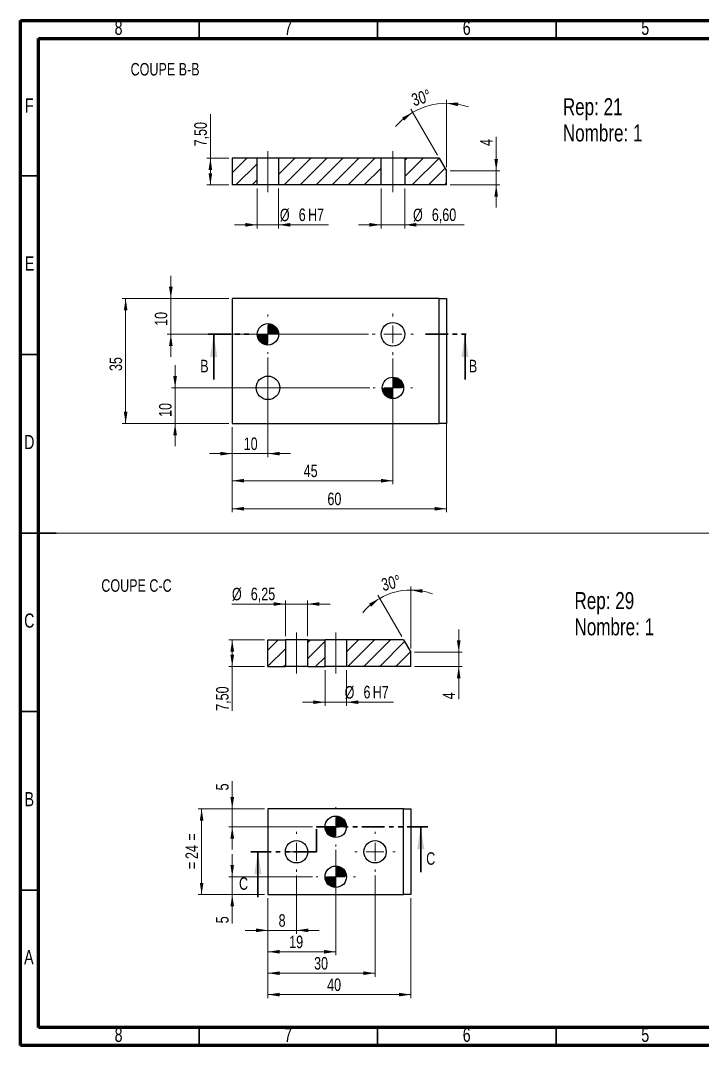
# Model space of a CAD drawing. Header units: millimetres. Extents: x 15 to 415, y 5 to 292.
# Drawn here: x 15 to 206, y 5 to 292 of the extents above; entities that cross this region are included whole.
import ezdxf

# ---------------------------------------------------------------- set-up
doc = ezdxf.new("R2010")
doc.units = ezdxf.units.MM
doc.linetypes.add('CENTERX2', pattern=[20.32, 12.7, -2.54, 2.54, -2.54])
doc.linetypes.add('PHANTOM', pattern=[12.7, 6.35, -1.27, 1.27, -1.27, 1.27, -1.27])
doc.styles.add('SLDTEXTSTYLE0', font='TXT', dxfattribs={"width": 0.75})
doc.dimstyles.new('SLDDIMSTYLE0', dxfattribs={"dimtxt": 3.5, "dimasz": 3.302, "dimexe": 0, "dimexo": 0.0625, "dimgap": 0.875, "dimtad": 1, "dimrnd": 1e-09, "dimzin": 12, "dimdsep": 46, "dimtxsty": 'SLDTEXTSTYLE0', "dimsah": 1, "dimcen": 0.09, "dimadec": 0, "dimazin": 3, "dimtfac": 1, "dimtofl": 0, "dimtmove": 0, "dimatfit": 3, "dimfxl": 1, "dimfrac": 2, "dimtolj": 1, "dimtzin": 12, "dimarcsym": 0})
doc.dimstyles.new('SLDDIMSTYLE1', dxfattribs={"dimtxt": 3.5, "dimasz": 3.302, "dimexe": 0, "dimexo": 0.0625, "dimgap": 0.875, "dimtad": 1, "dimrnd": 1e-09, "dimzin": 12, "dimdsep": 46, "dimtxsty": 'SLDTEXTSTYLE0', "dimsah": 1, "dimcen": 0.09, "dimadec": 0, "dimazin": 3, "dimtfac": 1, "dimtmove": 0, "dimatfit": 0, "dimfxl": 1, "dimfrac": 2, "dimtolj": 1, "dimtzin": 12, "dimarcsym": 0})
doc.dimstyles.new('SLDDIMSTYLE2', dxfattribs={"dimtxt": 3.5, "dimasz": 3.302, "dimexe": 0, "dimexo": 0.0625, "dimgap": 0.875, "dimtad": 1, "dimdec": 4, "dimzin": 12, "dimdsep": 46, "dimtxsty": 'SLDTEXTSTYLE0', "dimsah": 1, "dimcen": 0.09, "dimazin": 3, "dimtfac": 1, "dimtofl": 0, "dimtmove": 0, "dimatfit": 3, "dimfxl": 1, "dimfrac": 2, "dimtolj": 1, "dimtzin": 12, "dimarcsym": 0})

# ---------------------------------------------------------------- blocks, each defined once
blk = doc.blocks.new('SW_NOTE_0')
at = {"color": 0, "linetype": 'Continuous', "lineweight": 0, "char_height": 4.763, "attachment_point": 1, "style": 'SLDTEXTSTYLE0'}
for s, insert in [('Rep: 21', (0, 6.14)), ('Nombre: 1', (0, -1.21))]:
    blk.add_mtext(s, dxfattribs=dict(at, insert=insert))
blk = doc.blocks.new('SW_NOTE_2')
at = {"color": 0, "linetype": 'Continuous', "lineweight": 0, "char_height": 4.763, "attachment_point": 1, "style": 'SLDTEXTSTYLE0'}
for s, insert in [('Rep: 29', (0, 6.14)), ('Nombre: 1', (0, -1.21))]:
    blk.add_mtext(s, dxfattribs=dict(at, insert=insert))
blk = doc.blocks.new('_D')
at = {"color": 7, "linetype": 'Continuous', "lineweight": 18}
for p, q in [((73.3, 214.16), (43.45, 214.16)), ((44.45, 214.16), (44.45, 179.16)), ((73.3, 179.16), (43.45, 179.16))]:
    blk.add_line(p, q, dxfattribs=at)
for points in [[(44.45, 214.16), (43.94, 210.86), (44.96, 210.86)], [(44.45, 179.16), (44.96, 182.46), (43.94, 182.46)]]:
    blk.add_solid(points, dxfattribs=at)
at = {"color": 7, "linetype": 'Continuous', "lineweight": 18, "insert": (39.94, 193.87), "char_height": 3.5, "attachment_point": 1, "rotation": 90, "style": 'SLDTEXTSTYLE0'}
blk.add_mtext('35', dxfattribs=at)
blk = doc.blocks.new('_D_1')
at = {"color": 7, "linetype": 'Continuous', "lineweight": 18}
for p, q in [((84.3, 197.66), (84.3, 169.74)), ((74.3, 178.16), (74.3, 169.74)), ((74.3, 170.74), (67.95, 170.74)), ((74.3, 170.74), (84.3, 170.74)), ((84.3, 170.74), (90.65, 170.74))]:
    blk.add_line(p, q, dxfattribs=at)
for points in [[(74.3, 170.74), (71, 171.24), (71, 170.23)], [(84.3, 170.74), (87.6, 170.23), (87.6, 171.24)]]:
    blk.add_solid(points, dxfattribs=at)
at = {"color": 7, "linetype": 'Continuous', "lineweight": 18, "insert": (77.51, 175.25), "char_height": 3.5, "attachment_point": 1, "style": 'SLDTEXTSTYLE0'}
blk.add_mtext('10', dxfattribs=at)
blk = doc.blocks.new('_D_2')
at = {"color": 7, "linetype": 'Continuous', "lineweight": 18}
for p, q in [((119.3, 197.36), (119.3, 162.16)), ((74.3, 178.16), (74.3, 162.16)), ((74.3, 163.16), (119.3, 163.16))]:
    blk.add_line(p, q, dxfattribs=at)
for points in [[(74.3, 163.16), (77.6, 162.65), (77.6, 163.67)], [(119.3, 163.16), (116, 163.67), (116, 162.65)]]:
    blk.add_solid(points, dxfattribs=at)
at = {"color": 7, "linetype": 'Continuous', "lineweight": 18, "insert": (94.3, 167.67), "char_height": 3.5, "attachment_point": 1, "style": 'SLDTEXTSTYLE0'}
blk.add_mtext('45', dxfattribs=at)
blk = doc.blocks.new('_D_3')
at = {"color": 7, "linetype": 'Continuous', "lineweight": 18}
for p, q in [((134.3, 213.16), (134.3, 154.31)), ((74.3, 178.16), (74.3, 154.31)), ((74.3, 155.31), (134.3, 155.31))]:
    blk.add_line(p, q, dxfattribs=at)
for points in [[(74.3, 155.31), (77.6, 154.8), (77.6, 155.82)], [(134.3, 155.31), (131, 155.82), (131, 154.8)]]:
    blk.add_solid(points, dxfattribs=at)
at = {"color": 7, "linetype": 'Continuous', "lineweight": 18, "insert": (100.96, 159.82), "char_height": 3.5, "attachment_point": 1, "style": 'SLDTEXTSTYLE0'}
blk.add_mtext('60', dxfattribs=at)
blk = doc.blocks.new('_D_4')
at = {"color": 7, "linetype": 'Continuous', "lineweight": 18}
for p, q in [((58.3, 189.16), (58.3, 195.51)), ((112.8, 189.16), (57.3, 189.16)), ((58.3, 179.16), (58.3, 189.16)), ((73.3, 179.16), (57.3, 179.16)), ((58.3, 179.16), (58.3, 172.81))]:
    blk.add_line(p, q, dxfattribs=at)
for points in [[(58.3, 189.16), (58.81, 192.46), (57.79, 192.46)], [(58.3, 179.16), (57.79, 175.86), (58.81, 175.86)]]:
    blk.add_solid(points, dxfattribs=at)
at = {"color": 7, "linetype": 'Continuous', "lineweight": 18, "insert": (53.79, 181.01), "char_height": 3.5, "attachment_point": 1, "rotation": 90, "style": 'SLDTEXTSTYLE0'}
blk.add_mtext('10', dxfattribs=at)
blk = doc.blocks.new('_D_5')
at = {"color": 7, "linetype": 'Continuous', "lineweight": 18}
for p, q in [((57.1, 214.16), (57.1, 220.51)), ((73.3, 214.16), (56.1, 214.16)), ((57.1, 214.16), (57.1, 204.16)), ((112.5, 204.16), (56.1, 204.16)), ((57.1, 204.16), (57.1, 197.81))]:
    blk.add_line(p, q, dxfattribs=at)
for points in [[(57.1, 214.16), (57.61, 217.46), (56.59, 217.46)], [(57.1, 204.16), (56.59, 200.86), (57.61, 200.86)]]:
    blk.add_solid(points, dxfattribs=at)
at = {"color": 7, "linetype": 'Continuous', "lineweight": 18, "insert": (52.59, 206.51), "char_height": 3.5, "attachment_point": 1, "rotation": 90, "style": 'SLDTEXTSTYLE0'}
blk.add_mtext('10', dxfattribs=at)
blk = doc.blocks.new('SW_CENTERMARKSYMBOL_0')
at = {"color": 0, "linetype": 'Continuous', "lineweight": 0}
for p, q in [((0, 5), (0, 5.8)), ((-5, 0), (-5.8, 0)), ((0, 0), (-2.5, 0)), ((0, 0), (0, 2.5)), ((0, 0), (0, -2.5)), ((0, 0), (2.5, 0)), ((5, 0), (5.8, 0)), ((0, -5), (0, -5.8))]:
    blk.add_line(p, q, dxfattribs=at)
blk = doc.blocks.new('SW_CENTERMARKSYMBOL_1')
at = {"color": 0, "linetype": 'Continuous', "lineweight": 0}
for p, q in [((0, 5), (0, 5.8)), ((-5, 0), (-5.8, 0)), ((0, 0), (-2.5, 0)), ((0, 0), (0, 2.5)), ((0, 0), (0, -2.5)), ((0, 0), (2.5, 0)), ((5, 0), (5.8, 0)), ((0, -5), (0, -5.8))]:
    blk.add_line(p, q, dxfattribs=at)
blk = doc.blocks.new('SW_CENTERMARKSYMBOL_2')
at = {"color": 0, "linetype": 'Continuous', "lineweight": 0}
for p, q in [((0, 5), (0, 5.5)), ((-5, 0), (-5.5, 0)), ((0, 0), (-2.5, 0)), ((0, 0), (0, 2.5)), ((0, 0), (0, -2.5)), ((0, 0), (2.5, 0)), ((5, 0), (5.5, 0)), ((0, -5), (0, -5.5))]:
    blk.add_line(p, q, dxfattribs=at)
blk = doc.blocks.new('SW_CENTERMARKSYMBOL_3')
at = {"color": 0, "linetype": 'Continuous', "lineweight": 0}
for p, q in [((0, 5), (0, 5.5)), ((-5, 0), (-5.5, 0)), ((0, 0), (-2.5, 0)), ((0, 0), (0, 2.5)), ((0, 0), (0, -2.5)), ((0, 0), (2.5, 0)), ((5, 0), (5.5, 0)), ((0, -5), (0, -5.5))]:
    blk.add_line(p, q, dxfattribs=at)
blk = doc.blocks.new('SW_DOWELSYMBOL_0')
at = {"linetype": 'Continuous', "lineweight": 0}
h = blk.add_hatch(color=0, dxfattribs=at)
edge = h.paths.add_edge_path(flags=0)
edge.add_arc((0, 0), 3, 0, 90)
edge.add_line((0, 3), (0, 0))
edge.add_line((0, 0), (3, 0))
h = blk.add_hatch(color=0, dxfattribs=at)
edge = h.paths.add_edge_path(flags=0)
edge.add_arc((0, 0), 3, 180, 270)
edge.add_line((0, -3), (0, 0))
edge.add_line((0, 0), (-3, 0))
at = {"color": 0, "linetype": 'Continuous', "lineweight": 0}
blk.add_circle((0, 0), 3, dxfattribs=at)
blk = doc.blocks.new('SW_DOWELSYMBOL_1')
at = {"linetype": 'Continuous', "lineweight": 0}
h = blk.add_hatch(color=0, dxfattribs=at)
edge = h.paths.add_edge_path(flags=0)
edge.add_arc((0, 0), 3, 0, 90)
edge.add_line((0, 3), (0, 0))
edge.add_line((0, 0), (3, 0))
h = blk.add_hatch(color=0, dxfattribs=at)
edge = h.paths.add_edge_path(flags=0)
edge.add_arc((0, 0), 3, 180, 270)
edge.add_line((0, -3), (0, 0))
edge.add_line((0, 0), (-3, 0))
at = {"color": 0, "linetype": 'Continuous', "lineweight": 0}
blk.add_circle((0, 0), 3, dxfattribs=at)
blk = doc.blocks.new('_D_18')
at = {"color": 7, "linetype": 'Continuous', "lineweight": 18}
for p, q in [((148.23, 249.97), (148.23, 259.47)), ((135.3, 249.97), (149.23, 249.97)), ((148.23, 245.97), (148.23, 249.97)), ((135.3, 245.97), (149.23, 245.97)), ((148.23, 245.97), (148.23, 239.62))]:
    blk.add_line(p, q, dxfattribs=at)
for points in [[(148.23, 249.97), (148.73, 253.27), (147.72, 253.27)], [(148.23, 245.97), (147.72, 242.67), (148.73, 242.67)]]:
    blk.add_solid(points, dxfattribs=at)
at = {"color": 7, "linetype": 'Continuous', "lineweight": 18, "insert": (143.71, 256.88), "char_height": 3.5, "attachment_point": 1, "rotation": 90, "style": 'SLDTEXTSTYLE0'}
blk.add_mtext('4', dxfattribs=at)
blk = doc.blocks.new('_D_19')
at = {"color": 7, "linetype": 'Continuous', "lineweight": 18}
for p, q in [((134.3, 250.97), (134.3, 269.85)), ((131.78, 254.33), (124.36, 267.18))]:
    blk.add_line(p, q, dxfattribs=at)
for start, end in [(90, 120), (70.957, 90), (120, 139.043)]:
    blk.add_arc((134.3, 249.97), 18.88, start, end, dxfattribs=at)
for points in [[(134.3, 268.85), (137.54, 268.05), (137.63, 269.07)], [(124.86, 266.32), (121.86, 264.84), (122.45, 264.01)]]:
    blk.add_solid(points, dxfattribs=at)
at = {"color": 7, "linetype": 'Continuous', "lineweight": 18, "insert": (124.16, 271.34), "char_height": 3.5, "attachment_point": 1, "rotation": 16.8387, "style": 'SLDTEXTSTYLE0'}
blk.add_mtext('30°', dxfattribs=at)
blk = doc.blocks.new('_D_20')
at = {"color": 7, "linetype": 'Continuous', "lineweight": 18}
for p, q in [((116, 244.97), (116, 233.82)), ((122.6, 244.97), (122.6, 233.82)), ((116, 234.82), (109.65, 234.82)), ((116, 234.82), (122.6, 234.82)), ((122.6, 234.82), (139.26, 234.82))]:
    blk.add_line(p, q, dxfattribs=at)
for points in [[(116, 234.82), (112.7, 235.33), (112.7, 234.31)], [(122.6, 234.82), (125.9, 234.31), (125.9, 235.33)]]:
    blk.add_solid(points, dxfattribs=at)
at = {"color": 7, "linetype": 'Continuous', "lineweight": 18, "char_height": 3.5, "attachment_point": 1, "style": 'SLDTEXTSTYLE0'}
for s, insert in [('%%c', (124.93, 239.33)), ('6,60', (130.2, 239.38))]:
    blk.add_mtext(s, dxfattribs=dict(at, insert=insert))
blk = doc.blocks.new('_D_21')
at = {"color": 7, "linetype": 'Continuous', "lineweight": 18}
for p, q in [((81.3, 244.97), (81.3, 233.82)), ((87.3, 244.97), (87.3, 233.82)), ((81.3, 234.82), (74.95, 234.82)), ((81.3, 234.82), (87.3, 234.82)), ((87.3, 234.82), (101.28, 234.82))]:
    blk.add_line(p, q, dxfattribs=at)
for points in [[(81.3, 234.82), (78, 235.33), (78, 234.31)], [(87.3, 234.82), (90.6, 234.31), (90.6, 235.33)]]:
    blk.add_solid(points, dxfattribs=at)
at = {"color": 7, "linetype": 'Continuous', "lineweight": 18, "char_height": 3.5, "attachment_point": 1, "style": 'SLDTEXTSTYLE0'}
for s, insert in [('%%c', (87.64, 239.33)), ('6', (92.92, 239.38)), ('H7', (95.51, 239.38))]:
    blk.add_mtext(s, dxfattribs=dict(at, insert=insert))
blk = doc.blocks.new('_D_22')
at = {"color": 7, "linetype": 'Continuous', "lineweight": 18}
for p, q in [((68.18, 253.47), (68.18, 265.84)), ((73.3, 253.47), (67.18, 253.47)), ((68.18, 253.47), (68.18, 245.97)), ((73.3, 245.97), (67.18, 245.97))]:
    blk.add_line(p, q, dxfattribs=at)
for points in [[(68.18, 253.47), (67.67, 250.17), (68.69, 250.17)], [(68.18, 245.97), (68.69, 249.27), (67.67, 249.27)]]:
    blk.add_solid(points, dxfattribs=at)
at = {"color": 7, "linetype": 'Continuous', "lineweight": 18, "insert": (63.67, 256.78), "char_height": 3.5, "attachment_point": 1, "rotation": 90, "style": 'SLDTEXTSTYLE0'}
blk.add_mtext('7,50', dxfattribs=at)
blk = doc.blocks.new('_D_23')
at = {"color": 7, "linetype": 'Continuous', "lineweight": 18}
for p, q in [((83.3, 71.25), (64.73, 71.25)), ((65.73, 71.25), (65.73, 47.25)), ((83.3, 47.25), (64.73, 47.25))]:
    blk.add_line(p, q, dxfattribs=at)
for points in [[(65.73, 71.25), (65.22, 67.95), (66.23, 67.95)], [(65.73, 47.25), (66.23, 50.55), (65.22, 50.55)]]:
    blk.add_solid(points, dxfattribs=at)
at = {"color": 7, "linetype": 'Continuous', "lineweight": 18, "char_height": 3.5, "attachment_point": 1, "rotation": 90, "style": 'SLDTEXTSTYLE0'}
for s, insert in [('=', (61.21, 62.39)), ('24', (61.21, 57.22)), ('=', (61.21, 54.39))]:
    blk.add_mtext(s, dxfattribs=dict(at, insert=insert))
blk = doc.blocks.new('_D_24')
at = {"color": 7, "linetype": 'Continuous', "lineweight": 18}
for p, q in [((74.3, 71.25), (74.3, 79.01)), ((83.3, 71.25), (73.3, 71.25)), ((74.3, 71.25), (74.3, 66.25)), ((96.8, 66.25), (73.3, 66.25)), ((74.3, 66.25), (74.3, 59.9))]:
    blk.add_line(p, q, dxfattribs=at)
for points in [[(74.3, 71.25), (74.81, 74.55), (73.79, 74.55)], [(74.3, 66.25), (73.79, 62.95), (74.81, 62.95)]]:
    blk.add_solid(points, dxfattribs=at)
at = {"color": 7, "linetype": 'Continuous', "lineweight": 18, "insert": (69.79, 76.43), "char_height": 3.5, "attachment_point": 1, "rotation": 90, "style": 'SLDTEXTSTYLE0'}
blk.add_mtext('5', dxfattribs=at)
blk = doc.blocks.new('_D_25')
at = {"color": 7, "linetype": 'Continuous', "lineweight": 18}
for p, q in [((74.3, 52.25), (74.3, 58.6)), ((96.8, 52.25), (73.3, 52.25)), ((74.3, 52.25), (74.3, 47.25)), ((83.3, 47.25), (73.3, 47.25)), ((74.3, 47.25), (74.3, 39.21))]:
    blk.add_line(p, q, dxfattribs=at)
for points in [[(74.3, 52.25), (74.81, 55.55), (73.79, 55.55)], [(74.3, 47.25), (73.79, 43.95), (74.81, 43.95)]]:
    blk.add_solid(points, dxfattribs=at)
at = {"color": 7, "linetype": 'Continuous', "lineweight": 18, "insert": (69.79, 39.21), "char_height": 3.5, "attachment_point": 1, "rotation": 90, "style": 'SLDTEXTSTYLE0'}
blk.add_mtext('5', dxfattribs=at)
blk = doc.blocks.new('_D_26')
at = {"color": 7, "linetype": 'Continuous', "lineweight": 18}
for p, q in [((92.3, 52.62), (92.3, 36.25)), ((84.3, 46.25), (84.3, 36.25)), ((84.3, 37.25), (77.95, 37.25)), ((84.3, 37.25), (92.3, 37.25)), ((92.3, 37.25), (98.65, 37.25))]:
    blk.add_line(p, q, dxfattribs=at)
for points in [[(84.3, 37.25), (81, 37.76), (81, 36.74)], [(92.3, 37.25), (95.6, 36.74), (95.6, 37.76)]]:
    blk.add_solid(points, dxfattribs=at)
at = {"color": 7, "linetype": 'Continuous', "lineweight": 18, "insert": (87.28, 41.76), "char_height": 3.5, "attachment_point": 1, "style": 'SLDTEXTSTYLE0'}
blk.add_mtext('8', dxfattribs=at)
blk = doc.blocks.new('_D_27')
at = {"color": 7, "linetype": 'Continuous', "lineweight": 18}
for p, q in [((103.3, 59.75), (103.3, 30.25)), ((84.3, 46.25), (84.3, 30.25)), ((84.3, 31.25), (103.3, 31.25))]:
    blk.add_line(p, q, dxfattribs=at)
for points in [[(84.3, 31.25), (87.6, 30.74), (87.6, 31.76)], [(103.3, 31.25), (100, 31.76), (100, 30.74)]]:
    blk.add_solid(points, dxfattribs=at)
at = {"color": 7, "linetype": 'Continuous', "lineweight": 18, "insert": (90.25, 35.76), "char_height": 3.5, "attachment_point": 1, "style": 'SLDTEXTSTYLE0'}
blk.add_mtext('19', dxfattribs=at)
blk = doc.blocks.new('_D_28')
at = {"color": 7, "linetype": 'Continuous', "lineweight": 18}
for p, q in [((114.3, 52.62), (114.3, 24.25)), ((84.3, 46.25), (84.3, 24.25)), ((84.3, 25.25), (114.3, 25.25))]:
    blk.add_line(p, q, dxfattribs=at)
for points in [[(84.3, 25.25), (87.6, 24.74), (87.6, 25.76)], [(114.3, 25.25), (111, 25.76), (111, 24.74)]]:
    blk.add_solid(points, dxfattribs=at)
at = {"color": 7, "linetype": 'Continuous', "lineweight": 18, "insert": (97.22, 29.76), "char_height": 3.5, "attachment_point": 1, "style": 'SLDTEXTSTYLE0'}
blk.add_mtext('30', dxfattribs=at)
blk = doc.blocks.new('_D_29')
at = {"color": 7, "linetype": 'Continuous', "lineweight": 18}
for p, q in [((84.3, 46.25), (84.3, 18.25)), ((124.3, 46.25), (124.3, 18.25)), ((124.3, 19.25), (84.3, 19.25))]:
    blk.add_line(p, q, dxfattribs=at)
for points in [[(84.3, 19.25), (87.6, 18.74), (87.6, 19.76)], [(124.3, 19.25), (121, 19.76), (121, 18.74)]]:
    blk.add_solid(points, dxfattribs=at)
at = {"color": 7, "linetype": 'Continuous', "lineweight": 18, "insert": (100.88, 23.76), "char_height": 3.5, "attachment_point": 1, "style": 'SLDTEXTSTYLE0'}
blk.add_mtext('40', dxfattribs=at)
blk = doc.blocks.new('SW_CENTERMARKSYMBOL_8')
at = {"color": 0, "linetype": 'Continuous', "lineweight": 0}
for p, q in [((0, 5), (0, 5.625)), ((-5, 0), (-5.625, 0)), ((0, 0), (-2.5, 0)), ((0, 0), (0, 2.5)), ((0, 0), (0, -2.5)), ((0, 0), (2.5, 0)), ((5, 0), (5.625, 0)), ((0, -5), (0, -5.625))]:
    blk.add_line(p, q, dxfattribs=at)
blk = doc.blocks.new('SW_CENTERMARKSYMBOL_9')
at = {"color": 0, "linetype": 'Continuous', "lineweight": 0}
for p, q in [((0, 5), (0, 5.5)), ((-5, 0), (-5.5, 0)), ((0, 0), (-2.5, 0)), ((0, 0), (0, 2.5)), ((0, 0), (0, -2.5)), ((0, 0), (2.5, 0)), ((5, 0), (5.5, 0)), ((0, -5), (0, -5.5))]:
    blk.add_line(p, q, dxfattribs=at)
blk = doc.blocks.new('SW_CENTERMARKSYMBOL_10')
at = {"color": 0, "linetype": 'Continuous', "lineweight": 0}
for p, q in [((0, 5), (0, 5.625)), ((-5, 0), (-5.625, 0)), ((0, 0), (-2.5, 0)), ((0, 0), (0, 2.5)), ((0, 0), (0, -2.5)), ((0, 0), (2.5, 0)), ((5, 0), (5.625, 0)), ((0, -5), (0, -5.625))]:
    blk.add_line(p, q, dxfattribs=at)
blk = doc.blocks.new('SW_CENTERMARKSYMBOL_11')
at = {"color": 0, "linetype": 'Continuous', "lineweight": 0}
for p, q in [((0, 5), (0, 5.5)), ((-5, 0), (-5.5, 0)), ((0, 0), (-2.5, 0)), ((0, 0), (0, 2.5)), ((0, 0), (0, -2.5)), ((0, 0), (2.5, 0)), ((5, 0), (5.5, 0)), ((0, -5), (0, -5.5))]:
    blk.add_line(p, q, dxfattribs=at)
blk = doc.blocks.new('SW_DOWELSYMBOL_4')
at = {"linetype": 'Continuous', "lineweight": 0}
h = blk.add_hatch(color=0, dxfattribs=at)
edge = h.paths.add_edge_path(flags=0)
edge.add_arc((0, 0), 3, 0, 90)
edge.add_line((0, 3), (0, 0))
edge.add_line((0, 0), (3, 0))
h = blk.add_hatch(color=0, dxfattribs=at)
edge = h.paths.add_edge_path(flags=0)
edge.add_arc((0, 0), 3, 180, 270)
edge.add_line((0, -3), (0, 0))
edge.add_line((0, 0), (-3, 0))
at = {"color": 0, "linetype": 'Continuous', "lineweight": 0}
blk.add_circle((0, 0), 3, dxfattribs=at)
blk = doc.blocks.new('SW_DOWELSYMBOL_5')
at = {"linetype": 'Continuous', "lineweight": 0}
h = blk.add_hatch(color=0, dxfattribs=at)
edge = h.paths.add_edge_path(flags=0)
edge.add_arc((0, 0), 3, 0, 90)
edge.add_line((0, 3), (0, 0))
edge.add_line((0, 0), (3, 0))
h = blk.add_hatch(color=0, dxfattribs=at)
edge = h.paths.add_edge_path(flags=0)
edge.add_arc((0, 0), 3, 180, 270)
edge.add_line((0, -3), (0, 0))
edge.add_line((0, 0), (-3, 0))
at = {"color": 0, "linetype": 'Continuous', "lineweight": 0}
blk.add_circle((0, 0), 3, dxfattribs=at)
blk = doc.blocks.new('_D_30')
at = {"color": 7, "linetype": 'Continuous', "lineweight": 18}
for p, q in [((137.73, 115.13), (137.73, 121.48)), ((125.3, 115.13), (138.73, 115.13)), ((137.73, 111.13), (137.73, 115.13)), ((125.3, 111.13), (138.73, 111.13)), ((137.73, 111.13), (137.73, 101.95))]:
    blk.add_line(p, q, dxfattribs=at)
for points in [[(137.73, 115.13), (138.24, 118.44), (137.22, 118.44)], [(137.73, 111.13), (137.22, 107.83), (138.24, 107.83)]]:
    blk.add_solid(points, dxfattribs=at)
at = {"color": 7, "linetype": 'Continuous', "lineweight": 18, "insert": (133.22, 101.95), "char_height": 3.5, "attachment_point": 1, "rotation": 90, "style": 'SLDTEXTSTYLE0'}
blk.add_mtext('4', dxfattribs=at)
blk = doc.blocks.new('_D_31')
at = {"color": 7, "linetype": 'Continuous', "lineweight": 18}
for p, q in [((124.3, 116.13), (124.3, 133.55)), ((121.78, 119.5), (115.09, 131.08))]:
    blk.add_line(p, q, dxfattribs=at)
for start, end in [(90, 120), (69.4015, 90), (120, 140.5985)]:
    blk.add_arc((124.3, 115.13), 17.42, start, end, dxfattribs=at)
for points in [[(124.3, 132.55), (127.54, 131.73), (127.63, 132.75)], [(115.59, 130.22), (112.6, 128.72), (113.19, 127.89)]]:
    blk.add_solid(points, dxfattribs=at)
at = {"color": 7, "linetype": 'Continuous', "lineweight": 18, "insert": (115.76, 135.64), "char_height": 3.5, "attachment_point": 1, "rotation": 13.485, "style": 'SLDTEXTSTYLE0'}
blk.add_mtext('30°', dxfattribs=at)
blk = doc.blocks.new('_D_32')
at = {"color": 7, "linetype": 'Continuous', "lineweight": 18}
for p, q in [((100.3, 110.13), (100.3, 100.13)), ((106.3, 110.13), (106.3, 100.13)), ((100.3, 101.13), (93.95, 101.13)), ((100.3, 101.13), (106.3, 101.13)), ((106.3, 101.13), (119.42, 101.13))]:
    blk.add_line(p, q, dxfattribs=at)
for points in [[(100.3, 101.13), (97, 101.64), (97, 100.63)], [(106.3, 101.13), (109.6, 100.63), (109.6, 101.64)]]:
    blk.add_solid(points, dxfattribs=at)
at = {"color": 7, "linetype": 'Continuous', "lineweight": 18, "char_height": 3.5, "attachment_point": 1, "style": 'SLDTEXTSTYLE0'}
for s, insert in [('%%c', (105.78, 105.65)), ('6', (111.06, 105.7)), ('H7', (113.65, 105.7))]:
    blk.add_mtext(s, dxfattribs=dict(at, insert=insert))
blk = doc.blocks.new('_D_33')
at = {"color": 7, "linetype": 'Continuous', "lineweight": 18}
for p, q in [((89.17, 119.63), (89.17, 129.63)), ((95.42, 119.63), (95.42, 129.63)), ((89.17, 128.63), (74.22, 128.63)), ((95.42, 128.63), (89.17, 128.63)), ((95.42, 128.63), (101.77, 128.63))]:
    blk.add_line(p, q, dxfattribs=at)
for points in [[(89.17, 128.63), (85.87, 129.14), (85.87, 128.13)], [(95.42, 128.63), (98.73, 128.13), (98.73, 129.14)]]:
    blk.add_solid(points, dxfattribs=at)
at = {"color": 7, "linetype": 'Continuous', "lineweight": 18, "char_height": 3.5, "attachment_point": 1, "style": 'SLDTEXTSTYLE0'}
for s, insert in [('%%c', (74.22, 133.15)), ('6,25', (79.5, 133.2))]:
    blk.add_mtext(s, dxfattribs=dict(at, insert=insert))
blk = doc.blocks.new('_D_34')
at = {"color": 7, "linetype": 'Continuous', "lineweight": 18}
for p, q in [((83.3, 118.63), (73.3, 118.63)), ((74.3, 111.13), (74.3, 118.63)), ((83.3, 111.13), (73.3, 111.13)), ((74.3, 111.13), (74.3, 98.72))]:
    blk.add_line(p, q, dxfattribs=at)
for points in [[(74.3, 118.63), (73.79, 115.33), (74.81, 115.33)], [(74.3, 111.13), (74.81, 114.44), (73.79, 114.44)]]:
    blk.add_solid(points, dxfattribs=at)
at = {"color": 7, "linetype": 'Continuous', "lineweight": 18, "insert": (69.79, 98.72), "char_height": 3.5, "attachment_point": 1, "rotation": 90, "style": 'SLDTEXTSTYLE0'}
blk.add_mtext('7,50', dxfattribs=at)

msp = doc.modelspace()

# ---------------------------------------------------------------- hatches: boundary and pattern name
at = {"linetype": 'Continuous', "lineweight": 18}
h = msp.add_hatch(dxfattribs=at)
h.set_pattern_fill('ANSI31', style=0)
h.paths.add_polyline_path([(81.29912, 253.46896), (74.29912, 253.46896), (74.29912, 245.96896), (81.29912, 245.96896)], flags=0)
h = msp.add_hatch(dxfattribs=at)
h.set_pattern_fill('ANSI31', style=0)
h.paths.add_polyline_path([(87.29912, 245.96896), (115.99912, 245.96896), (115.99912, 253.46896), (87.29912, 253.46896)], flags=0)
h = msp.add_hatch(dxfattribs=at)
h.set_pattern_fill('ANSI31', style=0)
h.paths.add_polyline_path([(134.29912, 249.96896), (132.2784, 253.46896), (122.59912, 253.46896), (122.59912, 245.96896), (134.29912, 245.96896)], flags=0)
h = msp.add_hatch(dxfattribs=at)
h.set_pattern_fill('ANSI31', style=0)
h.paths.add_polyline_path([(84.29912, 118.63365), (84.29912, 111.13365), (89.17412, 111.13365), (89.17412, 118.63365)], flags=0)
h = msp.add_hatch(dxfattribs=at)
h.set_pattern_fill('ANSI31', style=0)
h.paths.add_polyline_path([(100.29912, 118.63365), (95.42412, 118.63365), (95.42412, 111.13365), (100.29912, 111.13365)], flags=0)
h = msp.add_hatch(dxfattribs=at)
h.set_pattern_fill('ANSI31', style=0)
h.paths.add_polyline_path([(124.29912, 115.13365), (122.2784, 118.63365), (106.29912, 118.63365), (106.29912, 111.13365), (124.29912, 111.13365)], flags=0)

# ---------------------------------------------------------------- linework, layer by layer
at = {"color": 7, "linetype": 'Continuous', "lineweight": 70}
for p, q in [((15, 5), (15, 292)), ((15, 292), (415, 292)), ((20, 10), (20, 287)), ((20, 287), (410, 287)), ((410, 10), (20, 10)), ((415, 5), (15, 5))]:
    msp.add_line(p, q, dxfattribs=at)
at = {"color": 7, "linetype": 'Continuous', "lineweight": 35}
for p, q in [((65, 287), (65, 292)), ((115, 287), (115, 292)), ((165, 287), (165, 292)), ((20, 248.5), (15, 248.5)), ((69.09912, 191.45884), (69.09912, 204.15884)), ((139.49912, 191.45884), (139.49912, 204.15884)), ((20, 198.5), (15, 198.5)), ((15, 148.5), (25, 148.5)), ((20, 148.5), (15, 148.5)), ((20, 98.5), (15, 98.5)), ((127.09912, 53.54751), (127.09912, 66.24751)), ((81.49912, 46.54751), (81.49912, 59.24751)), ((20, 48.5), (15, 48.5)), ((65, 10), (65, 5)), ((115, 10), (115, 5)), ((165, 10), (165, 5))]:
    msp.add_line(p, q, dxfattribs=at)
at = {"color": 7, "linetype": 'CENTERX2', "lineweight": 18}
for p, q in [((84.29912, 243.96896), (84.29912, 255.46896)), ((119.29912, 243.96896), (119.29912, 255.46896)), ((92.29912, 109.13365), (92.29912, 120.63365)), ((103.29912, 109.13365), (103.29912, 120.63365))]:
    msp.add_line(p, q, dxfattribs=at)
at = {"color": 7, "linetype": 'Continuous', "lineweight": 25}
for p, q in [((74.29913, 253.46896), (74.29913, 245.96896)), ((81.29912, 253.46896), (74.29913, 253.46896)), ((81.29912, 245.96896), (81.29912, 253.46896)), ((87.29912, 253.46896), (81.29912, 253.46896)), ((87.29912, 253.46896), (87.29912, 245.96896)), ((115.99913, 253.46896), (87.29912, 253.46896)), ((115.99913, 245.96896), (115.99913, 253.46896)), ((122.59913, 253.46896), (115.99913, 253.46896)), ((122.59913, 253.46896), (122.59913, 245.96896)), ((132.2784, 253.46896), (122.59913, 253.46896)), ((132.2784, 253.46896), (134.29912, 249.96896)), ((134.29912, 245.96896), (134.29912, 249.96896)), ((81.29912, 245.96896), (74.29913, 245.96896)), ((87.29912, 245.96896), (81.29912, 245.96896)), ((115.99913, 245.96896), (87.29912, 245.96896)), ((122.59913, 245.96896), (115.99913, 245.96896)), ((134.29912, 245.96896), (122.59913, 245.96896)), ((74.29913, 214.15884), (74.29913, 179.15884)), ((132.2784, 214.15884), (74.29913, 214.15884)), ((132.2784, 179.15884), (132.2784, 214.15884)), ((132.2784, 214.15884), (134.29912, 214.15884)), ((134.29912, 214.15884), (134.29912, 179.15884)), ((74.29913, 179.15884), (132.2784, 179.15884)), ((134.29912, 179.15884), (132.2784, 179.15884)), ((84.29912, 118.63365), (89.17412, 118.63365)), ((84.29912, 111.13365), (84.29912, 118.63365)), ((89.17412, 118.63365), (89.17412, 111.13365)), ((95.42412, 118.63365), (89.17412, 118.63365)), ((95.42412, 111.13365), (95.42412, 118.63365)), ((95.42412, 118.63365), (100.29912, 118.63365)), ((100.29912, 111.13365), (100.29912, 118.63365)), ((106.29912, 118.63365), (100.29912, 118.63365)), ((106.29912, 118.63365), (106.29912, 111.13365)), ((122.2784, 118.63365), (106.29912, 118.63365)), ((122.2784, 118.63365), (124.29912, 115.13365)), ((124.29912, 111.13365), (124.29912, 115.13365)), ((84.29912, 111.13365), (89.17412, 111.13365)), ((95.42412, 111.13365), (89.17412, 111.13365)), ((95.42412, 111.13365), (100.29912, 111.13365)), ((106.29912, 111.13365), (100.29912, 111.13365)), ((124.29912, 111.13365), (106.29912, 111.13365)), ((84.29912, 71.24751), (84.29912, 47.24751)), ((122.2784, 71.24751), (84.29912, 71.24751)), ((122.2784, 47.24751), (122.2784, 71.24751)), ((122.2784, 71.24751), (124.29912, 71.24751)), ((124.29912, 71.24751), (124.29912, 47.24751)), ((84.29912, 47.24751), (122.2784, 47.24751)), ((124.29912, 47.24751), (122.2784, 47.24751))]:
    msp.add_line(p, q, dxfattribs=at)
at = {"color": 7, "linetype": 'PHANTOM', "lineweight": 35}
for p, q in [((67.51162, 204.15884), (80.21797, 204.15884)), ((128.38662, 204.15884), (141.08662, 204.15884)), ((97.9166, 59.24751), (97.9166, 66.24751)), ((97.9166, 66.24751), (129.09912, 66.24751)), ((97.9166, 59.24751), (79.49912, 59.24751))]:
    msp.add_line(p, q, dxfattribs=at)
at = {"color": 7, "linetype": 'Continuous', "lineweight": 18}
msp.add_line((25, 148.5), (215, 148.5), dxfattribs=at)
at = {"color": 7, "linetype": 'Continuous', "lineweight": 25}
for centre, radius in [((84.29912, 204.15884), 3), ((119.29912, 204.15884), 3.3), ((84.29912, 189.15884), 3.3), ((119.29912, 189.15884), 3), ((103.29912, 66.24751), 3), ((92.29912, 59.24751), 3.125), ((114.29912, 59.24751), 3.125), ((103.29912, 52.24751), 3)]:
    msp.add_circle(centre, radius, dxfattribs=at)
at = {"color": 7, "linetype": 'Continuous', "lineweight": 35}
for points in [[(69.09912, 204.15884), (68.08312, 197.80884), (70.11512, 197.80884)], [(139.49912, 204.15884), (138.48312, 197.80884), (140.51512, 197.80884)], [(127.09912, 66.24751), (126.08312, 59.89751), (128.11512, 59.89751)], [(81.49912, 59.24751), (80.48312, 52.89751), (82.51512, 52.89751)]]:
    msp.add_solid(points, dxfattribs=at)

# ---------------------------------------------------------------- block references
at = {"color": 7, "linetype": 'Continuous', "lineweight": 0}
for name, p in [('SW_NOTE_0', (166.89018, 264.12979)), ('SW_CENTERMARKSYMBOL_3', (84.29912, 204.15884)), ('SW_CENTERMARKSYMBOL_1', (119.29912, 204.15884)), ('SW_DOWELSYMBOL_0', (84.29912, 204.15884)), ('SW_CENTERMARKSYMBOL_0', (84.29912, 189.15884)), ('SW_CENTERMARKSYMBOL_2', (119.29912, 189.15884)), ('SW_DOWELSYMBOL_1', (119.29912, 189.15884)), ('SW_NOTE_2', (170.14676, 125.83546)), ('SW_CENTERMARKSYMBOL_11', (103.29912, 66.24751)), ('SW_DOWELSYMBOL_4', (103.29912, 66.24751)), ('SW_CENTERMARKSYMBOL_10', (92.29912, 59.24751)), ('SW_CENTERMARKSYMBOL_8', (114.29912, 59.24751)), ('SW_CENTERMARKSYMBOL_9', (103.29912, 52.24751)), ('SW_DOWELSYMBOL_5', (103.29912, 52.24751))]:
    msp.add_blockref(name, p, dxfattribs=at)

# ---------------------------------------------------------------- texts
at = {"color": 7, "linetype": 'Continuous', "lineweight": 0, "attachment_point": 2, "style": 'SLDTEXTSTYLE0'}
for s, insert, char_height in [('8', (42.46004, 291.97306), 3.96875), ('7', (89.96004, 291.97306), 3.96875), ('6', (139.96004, 291.97306), 3.96875), ('5', (189.96004, 291.97306), 3.96875), ('COUPE B-B', (55.49506, 280.13092), 3.5), ('F', (17.45774, 270.22306), 3.96875), ('E', (17.50781, 225.97306), 3.96875), ('D', (17.45269, 175.97306), 3.96875), ('COUPE C-C', (47.48459, 135.55475), 3.5), ('C', (17.45866, 125.97306), 3.96875), ('B', (17.4706, 75.97306), 3.96875), ('A', (17.33969, 31.72306), 3.96875), ('8', (42.46004, 9.97306), 3.96875), ('7', (89.96004, 9.97306), 3.96875), ('6', (139.96004, 9.97306), 3.96875), ('5', (189.96004, 9.97306), 3.96875)]:
    msp.add_mtext(s, dxfattribs=dict(at, insert=insert, char_height=char_height))
at = {"color": 7, "linetype": 'Continuous', "char_height": 3.5, "attachment_point": 1, "style": 'SLDTEXTSTYLE0'}
for s, insert in [('B', (65.34887, 197.01576)), ('B', (140.57062, 197.01576)), ('C', (128.61582, 59.10443)), ('C', (76.19067, 52.10443))]:
    msp.add_mtext(s, dxfattribs=dict(at, insert=insert))

# ---------------------------------------------------------------- dimensions: what is measured, and where the dimension line sits
at = {"color": 7, "linetype": 'Continuous', "lineweight": 18}
for base, line1, line2, picture, middle in [((129.41337, 268.20283), ((132.2784, 253.46896), (134.29912, 249.96896)), ((134.29912, 249.96896), (134.29912, 245.96896)), '_D_19', (128.83084, 268.03668)), ((119.79174, 131.95542), ((122.2784, 118.63365), (124.29912, 115.13365)), ((124.29912, 115.13365), (124.29912, 111.13365)), '_D_31', (120.23806, 132.06871))]:
    dim = msp.add_angular_dim_2l(base=base, line1=line1, line2=line2, dimstyle='SLDDIMSTYLE2', dxfattribs=at)
    dim.commit()
    dim.dimension.update_dxf_attribs({"geometry": picture, "text_midpoint": middle, "dimtype": 162})
for base, p1, p2, dimstyle, picture, middle in [((68.1817, 245.96896), (74.29912, 253.46896), (74.29912, 245.96896), 'SLDDIMSTYLE0', '_D_22', (68.1817, 261.31011)), ((148.22655, 249.96896), (134.29912, 245.96896), (134.29912, 249.96896), 'SLDDIMSTYLE1', '_D_18', (148.22655, 258.17655)), ((57.10268, 204.15884), (74.29912, 214.15884), (113.49912, 204.15884), 'SLDDIMSTYLE1', '_D_5', (57.10268, 209.09964)), ((44.45031, 179.15884), (74.29912, 214.15884), (74.29912, 179.15884), 'SLDDIMSTYLE0', '_D', (44.45031, 196.45204)), ((58.29912, 189.15884), (74.29912, 179.15884), (113.79912, 189.15884), 'SLDDIMSTYLE1', '_D_4', (58.29912, 183.59373)), ((137.72899, 115.13365), (124.29912, 111.13365), (124.29912, 115.13365), 'SLDDIMSTYLE1', '_D_30', (137.72899, 103.24504)), ((74.29912, 118.63365), (84.29912, 111.13365), (84.29912, 118.63365), 'SLDDIMSTYLE0', '_D_34', (74.29912, 103.24504)), ((74.29912, 66.24751), (84.29912, 71.24751), (97.79912, 66.24751), 'SLDDIMSTYLE1', '_D_24', (74.29912, 77.71838)), ((74.29912, 47.24751), (97.79912, 52.24751), (84.29912, 47.24751), 'SLDDIMSTYLE1', '_D_25', (74.29912, 40.50442))]:
    dim = msp.add_linear_dim(base=base, p1=p1, p2=p2, angle=90, dimstyle=dimstyle, dxfattribs=at)
    dim.commit()
    dim.dimension.update_dxf_attribs({"geometry": picture, "text_midpoint": middle, "dimtype": 160})
for base, p1, p2, text, picture, middle in [((87.29912, 234.81967), (81.29912, 245.96896), (87.29912, 245.96896), '%%c<>H7', '_D_21', (94.46028, 234.81967)), ((122.59912, 234.81967), (115.99912, 245.96896), (122.59912, 245.96896), '%%c<>', '_D_20', (132.09075, 234.81967)), ((89.17412, 128.63365), (95.42412, 118.63365), (89.17412, 118.63365), '%%c<>', '_D_33', (81.38633, 128.63365)), ((106.29912, 101.13365), (100.29912, 111.13365), (106.29912, 111.13365), '%%c<>H7', '_D_32', (112.60246, 101.13365))]:
    dim = msp.add_linear_dim(base=base, p1=p1, p2=p2, text=text, dimstyle='SLDDIMSTYLE1', dxfattribs=at)
    dim.commit()
    dim.dimension.update_dxf_attribs({"geometry": picture, "text_midpoint": middle, "dimtype": 160})
for base, p1, p2, dimstyle, picture, middle in [((134.29912, 155.30897), (74.29912, 179.15884), (134.29912, 214.15884), 'SLDDIMSTYLE0', '_D_3', (103.54923, 155.30897)), ((84.29912, 170.73571), (74.29912, 179.15884), (84.29912, 198.65884), 'SLDDIMSTYLE1', '_D_1', (80.09286, 170.73571)), ((119.29912, 163.15884), (74.29912, 179.15884), (119.29912, 198.35884), 'SLDDIMSTYLE0', '_D_2', (96.89024, 163.15884)), ((103.29912, 31.24751), (84.29912, 47.24751), (103.29912, 60.74751), 'SLDDIMSTYLE1', '_D_27', (92.83973, 31.24751)), ((92.29912, 37.24751), (84.29912, 47.24751), (92.29912, 53.62251), 'SLDDIMSTYLE1', '_D_26', (88.57277, 37.24751)), ((114.29912, 25.24751), (84.29912, 47.24751), (114.29912, 53.62251), 'SLDDIMSTYLE0', '_D_28', (99.8016, 25.24751)), ((84.29912, 19.24751), (124.29912, 47.24751), (84.29912, 47.24751), 'SLDDIMSTYLE0', '_D_29', (103.4622, 19.24751))]:
    dim = msp.add_linear_dim(base=base, p1=p1, p2=p2, dimstyle=dimstyle, dxfattribs=at)
    dim.commit()
    dim.dimension.update_dxf_attribs({"geometry": picture, "text_midpoint": middle, "dimtype": 160})
dim = msp.add_linear_dim(base=(65.72619, 47.24751), p1=(84.29912, 71.24751), p2=(84.29912, 47.24751), angle=90, text='=<>=', dimstyle='SLDDIMSTYLE1', dxfattribs=at)
dim.commit()
dim.dimension.update_dxf_attribs({"geometry": '_D_23', "text_midpoint": (65.72619, 59.80381), "dimtype": 160})

doc.saveas('drawing.dxf')
